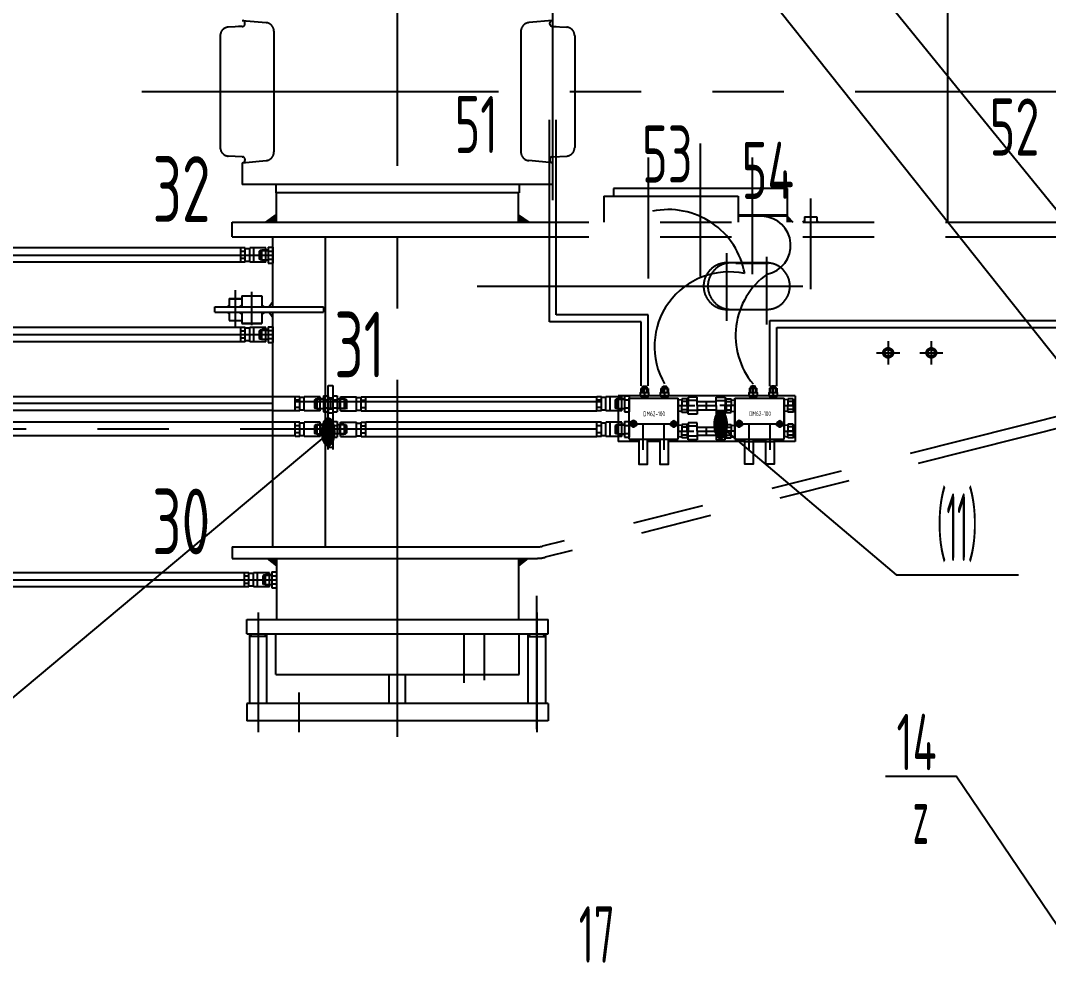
# Model space of a CAD drawing. Header units: millimetres. Extents: x 97 to 21097, y 66 to 14916.
# Drawn here: x 8078 to 10329, y 5263 to 7338 of the extents above; entities that cross this region are included whole.
import ezdxf
from ezdxf.enums import TextEntityAlignment as Align

# ---------------------------------------------------------------- set-up
doc = ezdxf.new("R2010")
doc.units = ezdxf.units.MM
doc.header["$LTSCALE"] = 500
doc.header["$MEASUREMENT"] = 0
doc.linetypes.add('G', pattern=[2, 1.25, -0.25, 0.25, -0.25])
doc.linetypes.add('K', pattern=[2.5, 1.25, -0.25, 0.25, -0.25, 0.25, -0.25])
for name, color, linetype in [('01', 7, 'Continuous'), ('02', 1, 'Continuous'), ('05', 4, 'G'), ('07', 6, 'K'), ('11', 3, 'Continuous')]:
    doc.layers.add(name, color=color, linetype=linetype)
doc.styles.get("Standard").update_dxf_attribs({"font": 'isocp', "width": 0.707, "bigfont": 'intecad.shx'})

# ---------------------------------------------------------------- blocks, each defined once
blk = doc.blocks.new('*U119')
at = {"layer": '01'}
for p, q in [((0, 7.1), (-6.5, 3.4)), ((-6.5, 3.4), (-6.5, 0)), ((-6.5, -3.4), (-6.5, 0)), ((6.5, 3.4), (0, 7.1)), ((6.5, 0), (6.5, 3.4)), ((6.5, 0), (6.5, -3.4)), ((0, -7.1), (-6.5, -3.4)), ((6.5, -3.4), (0, -7.1))]:
    blk.add_line(p, q, dxfattribs=at)
at = {"layer": '05'}
for p, q in [((-8.2, 0), (9, 0)), ((0, 8.7), (0, -8.3))]:
    blk.add_line(p, q, dxfattribs=at)

msp = doc.modelspace()

# ---------------------------------------------------------------- hatches: boundary and pattern name
at = {"layer": '07', "linetype": 'K', "ltscale": 1.25}
for points in [[(8614.7, 6896.5), (8638.2, 6912.5), (8638.2, 6896.5)], [(8614.7, 6896.5), (8638.2, 6912.5), (8638.2, 6896.5)], [(9191.7, 6896.5), (9168.2, 6912.5), (9168.2, 6896.5)], [(9191.7, 6896.5), (9168.2, 6912.5), (9168.2, 6896.5)], [(9757.2, 6896.5), (9769.1, 6896.5), (9757.2, 6909)], [(9790.6, 6896.5), (9794.8, 6900.5), (9794.8, 6896.5)], [(9821.6, 6896.5), (9825.8, 6896.5), (9821.6, 6900.5)], [(8531.2, 6711.5), (8534.3, 6714.5), (8534.3, 6711.5)], [(8531.2, 6711), (8534.3, 6713.9), (8534.3, 6711)], [(8531.2, 6699.5), (8534.3, 6696.5), (8534.3, 6699.5)], [(8531.2, 6699), (8534.3, 6696), (8534.3, 6699)], [(8617.7, 6160.5), (8638.2, 6160.5), (8638.2, 6143.9)], [(8617.7, 6160.5), (8638.2, 6160.5), (8638.2, 6143.9)], [(9188.7, 6160.5), (9168.2, 6160.5), (9168.2, 6143.9)], [(9188.7, 6160.5), (9168.2, 6160.5), (9168.2, 6143.9)]]:
    msp.add_hatch(color=6, dxfattribs=at).paths.add_polyline_path(points)
h = msp.add_hatch(color=6, dxfattribs=at)
h.paths.add_polyline_path([(8557.7, 6711.5), (8562.4, 6715.3), (8562.4, 6711.5)])
h.paths.add_polyline_path([(8557.6, 6699.5), (8562.4, 6699.5), (8562.4, 6695.3)])
h = msp.add_hatch(color=6, dxfattribs=at)
h.paths.add_polyline_path([(8557.7, 6711), (8562.4, 6714.7), (8562.4, 6711)])
h.paths.add_polyline_path([(8557.6, 6699), (8562.4, 6699), (8562.4, 6694.7)])
h = msp.add_hatch(color=6, dxfattribs=at)
h.paths.add_polyline_path([(8606.4, 6715.3), (8606.4, 6711.5), (8611, 6711.5)])
h.paths.add_polyline_path([(8606.4, 6699.5), (8606.4, 6695.3), (8611.1, 6699.5)])
h = msp.add_hatch(color=6, dxfattribs=at)
h.paths.add_polyline_path([(8606.4, 6714.7), (8606.4, 6711), (8611, 6711)])
h.paths.add_polyline_path([(8606.4, 6699), (8606.4, 6694.7), (8611.1, 6699)])
h = msp.add_hatch(color=6, dxfattribs=at)
h.paths.add_polyline_path([(8621.3, 6711.5), (8630.2, 6711.5), (8630.2, 6723.1)])
h.paths.add_polyline_path([(8622.1, 6699.5), (8630.2, 6687.6), (8630.2, 6699.5)])
h = msp.add_hatch(color=6, dxfattribs=at)
h.paths.add_polyline_path([(8579.2, 5989.5), (8579.2, 5995.5), (8585.2, 5995.5)])
h.paths.add_polyline_path([(8611.2, 5995.5), (8617.2, 5995.5), (8617.2, 5989.5)])
h = msp.add_hatch(color=6, dxfattribs=at)
h.paths.add_polyline_path([(9227.2, 5989.5), (9227.2, 5995.5), (9221.2, 5995.5)])
h.paths.add_polyline_path([(9195.2, 5995.5), (9189.2, 5995.5), (9189.2, 5989.5)])

# ---------------------------------------------------------------- linework, layer by layer
at = {"ltscale": 1.25}
for p, q in [((9436.3, 6532.7), (9436.3, 6522.6)), ((9436.3, 6532.7), (9452.3, 6532.7)), ((9438.9, 6535.1), (9449.7, 6535.1)), ((9440.9, 6537.6), (9447.8, 6537.6)), ((9444.3, 6519.8), (9444.3, 6533.4)), ((9452.3, 6532.7), (9452.3, 6522.6)), ((9480.3, 6532.7), (9480.3, 6522.6)), ((9480.3, 6532.7), (9496.3, 6532.7)), ((9482.9, 6535.1), (9493.7, 6535.1)), ((9484.9, 6537.6), (9491.8, 6537.6)), ((9488.3, 6519.8), (9488.3, 6533.4)), ((9496.3, 6532.7), (9496.3, 6522.6)), ((9674, 6533), (9674, 6522.9)), ((9674, 6533), (9690, 6533)), ((9676.6, 6535.4), (9687.4, 6535.4)), ((9678.5, 6537.9), (9685.4, 6537.9)), ((9682, 6520.1), (9682, 6533.7)), ((9690, 6533), (9690, 6522.9)), ((9718, 6533), (9718, 6522.9)), ((9718, 6533), (9734, 6533)), ((9720.6, 6535.4), (9731.4, 6535.4)), ((9722.5, 6537.9), (9729.4, 6537.9)), ((9726, 6520.1), (9726, 6533.7)), ((9734, 6533), (9734, 6522.9)), ((9580.4, 6485.9), (9580.4, 6503.9)), ((9580.4, 6429.9), (9580.4, 6447.9))]:
    msp.add_line(p, q, dxfattribs=at)
for points in [[(9453.8, 6516.4), (9453.8, 6522.6), (9434.8, 6522.6), (9434.8, 6516.4)], [(9497.8, 6516.4), (9497.8, 6522.6), (9478.8, 6522.6), (9478.8, 6516.4)], [(9691.5, 6516.7), (9691.5, 6522.9), (9672.5, 6522.9), (9672.5, 6516.7)], [(9735.5, 6516.7), (9735.5, 6522.9), (9716.5, 6522.9), (9716.5, 6516.7)]]:
    msp.add_lwpolyline(points, close=True, dxfattribs=at)
at = {"layer": '01', "ltscale": 1.25}
for p, q in [((10108.1, 10173.5), (10108.1, 6896.5)), ((9235.9, 6678.7), (9235.9, 7120.8)), ((9250.9, 6693.7), (9250.9, 7120.8)), ((8559.9, 6840.1), (7958.4, 6840.1)), ((8569.9, 6840.1), (8559.9, 6840.1)), ((8569.9, 6832.3), (8559.9, 6832.3)), ((8579.9, 6838.3), (8569.9, 6838.3)), ((8614.9, 6840.1), (8579.9, 6840.1)), ((8588.9, 6808.9), (8588.9, 6840.1)), ((8602.2, 6834.5), (8600.2, 6833)), ((8600.2, 6833), (8600.2, 6816)), ((8602.2, 6834.5), (8602.2, 6814.5)), ((8606.2, 6835.5), (8605.2, 6834.5)), ((8605.2, 6834.5), (8605.2, 6814.5)), ((8620.2, 6835.5), (8606.2, 6835.5)), ((8614.9, 6808.9), (8614.9, 6840.1)), ((8620.2, 6841.8), (8630.2, 6841.8)), ((8620.2, 6841.8), (8620.2, 6807.2)), ((8620.2, 6833.2), (8630.2, 6833.2)), ((8630.2, 6841.8), (8630.2, 6807.2)), ((8630.2, 6841.8), (8630.2, 6807.2)), ((8559.9, 6808.9), (7958.4, 6808.9)), ((8569.9, 6816.7), (8559.9, 6816.7)), ((8569.9, 6808.9), (8559.9, 6808.9)), ((8579.9, 6810.7), (8569.9, 6810.7)), ((8614.9, 6808.9), (8579.9, 6808.9)), ((8602.2, 6814.5), (8600.2, 6816)), ((8606.2, 6813.5), (8605.2, 6814.5)), ((8620.2, 6813.5), (8606.2, 6813.5)), ((8620.2, 6815.9), (8630.2, 6815.9)), ((8620.2, 6807.2), (8630.2, 6807.2)), ((9452.3, 6693.7), (9250.9, 6693.7)), ((9452.3, 6538.5), (9452.3, 6693.7)), ((8559.9, 6666.1), (7958.4, 6666.1)), ((8569.9, 6666.1), (8559.9, 6666.1)), ((8579.9, 6664.3), (8569.9, 6664.3)), ((8614.9, 6666.1), (8579.9, 6666.1)), ((8588.9, 6634.9), (8588.9, 6666.1)), ((8614.9, 6634.9), (8614.9, 6666.1)), ((8620.2, 6667.8), (8630.2, 6667.8)), ((8620.2, 6667.8), (8620.2, 6633.2)), ((8630.2, 6667.8), (8630.2, 6633.2)), ((8630.2, 6667.8), (8630.2, 6633.2)), ((9437.3, 6678.7), (9235.9, 6678.7)), ((9437.3, 6538.5), (9437.3, 6678.7)), ((9719, 6537.5), (9719, 6681.3)), ((9719, 6681.3), (10547.5, 6681.3)), ((9734, 6537.5), (9734, 6666.3)), ((9734, 6666.3), (10562.5, 6666.3)), ((8569.9, 6658.3), (8559.9, 6658.3)), ((8569.9, 6642.7), (8559.9, 6642.7)), ((8602.2, 6660.5), (8600.2, 6659)), ((8600.2, 6659), (8600.2, 6642)), ((8602.2, 6640.5), (8600.2, 6642)), ((8602.2, 6660.5), (8602.2, 6640.5)), ((8606.2, 6661.5), (8605.2, 6660.5)), ((8605.2, 6660.5), (8605.2, 6640.5)), ((8620.2, 6661.5), (8606.2, 6661.5)), ((8620.2, 6659.2), (8630.2, 6659.2)), ((8620.2, 6641.9), (8630.2, 6641.9)), ((8559.9, 6634.9), (7958.4, 6634.9)), ((8569.9, 6634.9), (8559.9, 6634.9)), ((8579.9, 6636.7), (8569.9, 6636.7)), ((8614.9, 6634.9), (8579.9, 6634.9)), ((8606.2, 6639.5), (8605.2, 6640.5)), ((8620.2, 6639.5), (8606.2, 6639.5)), ((8620.2, 6633.2), (8630.2, 6633.2)), ((8751.5, 6398.9), (8751.5, 6538.9)), ((8751.5, 6538.9), (8761.5, 6538.9)), ((8761.5, 6538.9), (8761.5, 6398.9)), ((9438.9, 6535.1), (9440.9, 6537.6)), ((9449.7, 6535.1), (9447.8, 6537.6)), ((9482.9, 6535.1), (9484.9, 6537.6)), ((9493.7, 6535.1), (9491.8, 6537.6)), ((9676.6, 6535.4), (9678.5, 6537.9)), ((9687.4, 6535.4), (9685.4, 6537.9)), ((9720.6, 6535.4), (9722.5, 6537.9)), ((9731.4, 6535.4), (9729.4, 6537.9)), ((8679.2, 6514.5), (7879.4, 6514.5)), ((8689.2, 6514.5), (8679.2, 6514.5)), ((8689.2, 6506.7), (8679.2, 6506.7)), ((8699.2, 6512.7), (8689.2, 6512.7)), ((8734.2, 6514.5), (8699.2, 6514.5)), ((8723.5, 6508.9), (8721.5, 6507.4)), ((8721.5, 6507.4), (8721.5, 6490.4)), ((8723.5, 6508.9), (8723.5, 6488.9)), ((8727.5, 6509.9), (8726.5, 6508.9)), ((8726.5, 6508.9), (8726.5, 6488.9)), ((8741.5, 6509.9), (8727.5, 6509.9)), ((8734.2, 6483.3), (8734.2, 6514.5)), ((8741.5, 6516.2), (8751.5, 6516.2)), ((8741.5, 6516.2), (8741.5, 6481.6)), ((8741.5, 6507.5), (8751.5, 6507.5)), ((8751.5, 6516.2), (8751.5, 6481.6)), ((8751.5, 6516.2), (8751.5, 6481.6)), ((8755.5, 6509.9), (8751.5, 6509.9)), ((8756.5, 6508.9), (8755.5, 6509.9)), ((8756.5, 6508.9), (8756.5, 6488.9)), ((8761.5, 6516.2), (8771.5, 6516.2)), ((8761.5, 6516.2), (8761.5, 6481.6)), ((8761.5, 6507.5), (8771.5, 6507.5)), ((8771.5, 6516.2), (8771.5, 6481.6)), ((8777.5, 6509.9), (8776.5, 6508.9)), ((8776.5, 6508.9), (8776.5, 6488.9)), ((8785.5, 6509.9), (8777.5, 6509.9)), ((8778.7, 6483.3), (8778.7, 6514.5)), ((8778.7, 6514.5), (8813.7, 6514.5)), ((8785.5, 6509.9), (8786.5, 6508.9)), ((8786.5, 6508.9), (8785.5, 6509.9)), ((8786.5, 6508.9), (8786.5, 6488.9)), ((8786.5, 6508.9), (8786.5, 6488.9)), ((8789.5, 6508.9), (8789.5, 6488.9)), ((8789.5, 6508.9), (8791.5, 6507.4)), ((8789.5, 6508.9), (8791.5, 6507.4)), ((8791.5, 6507.4), (8791.5, 6490.4)), ((8791.5, 6507.4), (8791.5, 6490.4)), ((8791.5, 6507.4), (8791.5, 6487.4)), ((8813.7, 6512.7), (8823.7, 6512.7)), ((8823.7, 6514.5), (8833.7, 6514.5)), ((8823.7, 6506.7), (8833.7, 6506.7)), ((8833.7, 6514.5), (9340, 6514.5)), ((9350, 6514.5), (9340, 6514.5)), ((9350, 6506.7), (9340, 6506.7)), ((9360, 6512.7), (9350, 6512.7)), ((9395, 6514.5), (9360, 6514.5)), ((9369.1, 6483.3), (9369.1, 6514.5)), ((9382.4, 6508.9), (9380.4, 6507.4)), ((9380.4, 6507.4), (9380.4, 6490.4)), ((9382.4, 6508.9), (9382.4, 6488.9)), ((9386.4, 6509.9), (9385.4, 6508.9)), ((9385.4, 6508.9), (9385.4, 6488.9)), ((9774.4, 6516.3), (9386.4, 6516.3)), ((9386.4, 6516.3), (9386.4, 6416.3)), ((9400.4, 6509.9), (9386.4, 6509.9)), ((9395, 6483.3), (9395, 6514.5)), ((9400.4, 6516.2), (9400.4, 6481.6)), ((9400.4, 6516.2), (9410.4, 6516.2)), ((9400.4, 6507.5), (9410.4, 6507.5)), ((9410.4, 6516.2), (9410.4, 6481.6)), ((9410.4, 6516.2), (9410.4, 6481.6)), ((9410.4, 6511.3), (9518.4, 6511.3)), ((9410.4, 6421.3), (9410.4, 6511.3)), ((9436.8, 6516.4), (9437.6, 6511.3)), ((9451, 6511.3), (9437.6, 6511.3)), ((9444.3, 6522.6), (9444.3, 6516.4)), ((9451.8, 6516.4), (9451, 6511.3)), ((9480.8, 6516.4), (9481.6, 6511.3)), ((9495, 6511.3), (9481.6, 6511.3)), ((9488.3, 6522.6), (9488.3, 6516.4)), ((9495.8, 6516.4), (9495, 6511.3)), ((9518.4, 6421.3), (9518.4, 6511.3)), ((9518.4, 6508.1), (9518.4, 6425.1)), ((9518.4, 6425.1), (9518.4, 6508.1)), ((9526.4, 6507.8), (9518.4, 6507.1)), ((9518.4, 6507.1), (9518.4, 6482.7)), ((9526.4, 6509.7), (9526.4, 6494.9)), ((9537.8, 6509.7), (9526.4, 6509.7)), ((9537.8, 6494.9), (9537.8, 6509.7)), ((9537.8, 6508.3), (9539.9, 6508.3)), ((9539.9, 6513.5), (9539.9, 6494.9)), ((9559.4, 6513.5), (9539.9, 6513.5)), ((9559.4, 6494.9), (9559.4, 6513.5)), ((9601.4, 6494.9), (9601.4, 6513.5)), ((9601.4, 6513.5), (9620.8, 6513.5)), ((9620.8, 6513.5), (9620.8, 6494.9)), ((9622.9, 6508.3), (9620.8, 6508.3)), ((9622.9, 6494.9), (9622.9, 6509.7)), ((9622.9, 6509.7), (9634.4, 6509.7)), ((9634.4, 6509.7), (9634.4, 6494.9)), ((9634.4, 6507.8), (9642.4, 6507.1)), ((9642.4, 6511.6), (9750.4, 6511.6)), ((9642.4, 6421.6), (9642.4, 6511.6)), ((9642.4, 6508.1), (9642.4, 6425.1)), ((9642.4, 6507.1), (9642.4, 6482.7)), ((9674.5, 6516.7), (9675.2, 6511.6)), ((9688.7, 6511.6), (9675.2, 6511.6)), ((9682, 6522.9), (9682, 6516.7)), ((9689.5, 6516.7), (9688.7, 6511.6)), ((9718.5, 6516.7), (9719.2, 6511.6)), ((9732.7, 6511.6), (9719.2, 6511.6)), ((9726, 6522.9), (9726, 6516.7)), ((9733.5, 6516.7), (9732.7, 6511.6)), ((9750.4, 6421.6), (9750.4, 6511.6)), ((9750.4, 6425.4), (9750.4, 6508.4)), ((9750.4, 6508.4), (9750.4, 6425.4)), ((9758.4, 6508.1), (9750.4, 6507.4)), ((9758.4, 6510), (9758.4, 6495.2)), ((9769.8, 6510), (9758.4, 6510)), ((9769.8, 6495.2), (9769.8, 6510)), ((9769.8, 6508.3), (9771.9, 6508.3)), ((9771.9, 6481.7), (9771.9, 6508.3)), ((9774.4, 6516.3), (9774.4, 6416.3)), ((8630.2, 6484.5), (7879.4, 6484.5)), ((8630.2, 6484.5), (8679.2, 6484.5)), ((8689.2, 6491.1), (8679.2, 6491.1)), ((8699.2, 6485.1), (8689.2, 6485.1)), ((8723.5, 6488.9), (8721.5, 6490.4)), ((8727.5, 6487.9), (8726.5, 6488.9)), ((8741.5, 6487.9), (8727.5, 6487.9)), ((8741.5, 6490.2), (8751.5, 6490.2)), ((8755.5, 6487.9), (8751.5, 6487.9)), ((8756.5, 6488.9), (8755.5, 6487.9)), ((8761.5, 6490.2), (8771.5, 6490.2)), ((8777.5, 6487.9), (8776.5, 6488.9)), ((8785.5, 6487.9), (8777.5, 6487.9)), ((8785.5, 6487.9), (8786.5, 6488.9)), ((8786.5, 6488.9), (8785.5, 6487.9)), ((8789.5, 6488.9), (8791.5, 6490.4)), ((8789.5, 6488.9), (8791.5, 6490.4)), ((8813.7, 6485.1), (8823.7, 6485.1)), ((8823.7, 6491.1), (8833.7, 6491.1)), ((9350, 6491.1), (9340, 6491.1)), ((9360, 6485.1), (9350, 6485.1)), ((9382.4, 6488.9), (9380.4, 6490.4)), ((9386.4, 6487.9), (9385.4, 6488.9)), ((9400.4, 6487.9), (9386.4, 6487.9)), ((9400.4, 6490.2), (9410.4, 6490.2)), ((9518.4, 6494.9), (9546.7, 6494.9)), ((9518.4, 6494.9), (9554.6, 6494.9)), ((9537.8, 6503.9), (9526.4, 6503.9)), ((9526.4, 6480.1), (9526.4, 6494.9)), ((9537.8, 6485.9), (9526.4, 6485.9)), ((9537.8, 6494.9), (9537.8, 6480.1)), ((9559.4, 6505.9), (9539.9, 6505.9)), ((9539.9, 6476.2), (9539.9, 6494.9)), ((9559.4, 6483.9), (9539.9, 6483.9)), ((9559.4, 6503.9), (9601.4, 6503.9)), ((9559.4, 6494.9), (9559.4, 6476.2)), ((9559.4, 6485.9), (9601.4, 6485.9)), ((9601.4, 6505.9), (9620.8, 6505.9)), ((9601.4, 6494.9), (9601.4, 6476.2)), ((9601.4, 6483.9), (9620.8, 6483.9)), ((9642.4, 6495.2), (9609.4, 6495.2)), ((9642.4, 6494.9), (9614, 6494.9)), ((9620.8, 6476.2), (9620.8, 6494.9)), ((9622.9, 6503.9), (9634.4, 6503.9)), ((9622.9, 6494.9), (9622.9, 6480.1)), ((9622.9, 6485.9), (9634.4, 6485.9)), ((9634.4, 6480.1), (9634.4, 6494.9)), ((9750.4, 6495.2), (9771.7, 6495.2)), ((9769.8, 6504.2), (9758.4, 6504.2)), ((9758.4, 6480.4), (9758.4, 6495.2)), ((9769.8, 6486.2), (9758.4, 6486.2)), ((9769.8, 6495.2), (9769.8, 6480.4)), ((8689.2, 6483.3), (8679.2, 6483.3)), ((8734.2, 6483.3), (8699.2, 6483.3)), ((8741.5, 6481.6), (8751.5, 6481.6)), ((8751.5, 6478.9), (8761.5, 6478.9)), ((8761.5, 6481.6), (8771.5, 6481.6)), ((8778.7, 6483.3), (8813.7, 6483.3)), ((8823.7, 6483.3), (8833.7, 6483.3)), ((8833.7, 6483.3), (9340, 6483.3)), ((9350, 6483.3), (9340, 6483.3)), ((9395, 6483.3), (9360, 6483.3)), ((9400.4, 6481.6), (9410.4, 6481.6)), ((9526.4, 6481.9), (9518.4, 6482.7)), ((9537.8, 6480.1), (9526.4, 6480.1)), ((9537.8, 6481.8), (9539.9, 6481.8)), ((9559.4, 6476.2), (9539.9, 6476.2)), ((9601.4, 6476.2), (9620.8, 6476.2)), ((9622.9, 6481.8), (9620.8, 6481.8)), ((9622.9, 6480.1), (9634.4, 6480.1)), ((9634.4, 6481.9), (9642.4, 6482.7)), ((9758.4, 6482.2), (9750.4, 6483)), ((9769.8, 6480.4), (9758.4, 6480.4)), ((9769.8, 6481.7), (9771.9, 6481.7)), ((8679.2, 6458.5), (7819.4, 6458.5)), ((8689.2, 6458.5), (8679.2, 6458.5)), ((8689.2, 6450.7), (8679.2, 6450.7)), ((8699.2, 6456.7), (8689.2, 6456.7)), ((8734.2, 6458.5), (8699.2, 6458.5)), ((8723.5, 6452.9), (8721.5, 6451.4)), ((8721.5, 6451.4), (8721.5, 6434.4)), ((8723.5, 6452.9), (8723.5, 6432.9)), ((8727.5, 6453.9), (8726.5, 6452.9)), ((8726.5, 6452.9), (8726.5, 6432.9)), ((8741.5, 6453.9), (8727.5, 6453.9)), ((8734.2, 6427.3), (8734.2, 6458.5)), ((8741.5, 6460.2), (8751.5, 6460.2)), ((8741.5, 6460.2), (8741.5, 6425.6)), ((8741.5, 6451.5), (8751.5, 6451.5)), ((8751.5, 6460.2), (8751.5, 6425.6)), ((8751.5, 6460.2), (8751.5, 6425.6)), ((8755.5, 6453.9), (8751.5, 6453.9)), ((8756.5, 6452.9), (8755.5, 6453.9)), ((8756.5, 6452.9), (8756.5, 6432.9)), ((8761.5, 6460.2), (8761.5, 6425.6)), ((8761.5, 6460.2), (8771.5, 6460.2)), ((8761.5, 6451.5), (8771.5, 6451.5)), ((8771.5, 6460.2), (8771.5, 6425.6)), ((8777.5, 6453.9), (8776.5, 6452.9)), ((8776.5, 6452.9), (8776.5, 6432.9)), ((8785.5, 6453.9), (8777.5, 6453.9)), ((8778.7, 6427.3), (8778.7, 6458.5)), ((8778.7, 6458.5), (8813.7, 6458.5)), ((8785.5, 6453.9), (8786.5, 6452.9)), ((8786.5, 6452.9), (8785.5, 6453.9)), ((8786.5, 6452.9), (8786.5, 6432.9)), ((8786.5, 6452.9), (8786.5, 6432.9)), ((8789.5, 6452.9), (8791.5, 6451.4)), ((8789.5, 6452.9), (8789.5, 6432.9)), ((8789.5, 6452.9), (8789.5, 6432.9)), ((8789.5, 6452.9), (8791.5, 6451.4)), ((8791.5, 6451.4), (8791.5, 6434.4)), ((8791.5, 6451.4), (8791.5, 6434.4)), ((8813.7, 6456.7), (8823.7, 6456.7)), ((8823.7, 6458.5), (8833.7, 6458.5)), ((8823.7, 6450.7), (8833.7, 6450.7)), ((9340, 6458.5), (8833.7, 6458.5)), ((9350, 6458.5), (9340, 6458.5)), ((9350, 6450.7), (9340, 6450.7)), ((9360, 6456.7), (9350, 6456.7)), ((9395, 6458.5), (9360, 6458.5)), ((9369.1, 6427.3), (9369.1, 6458.5)), ((9382.4, 6452.9), (9380.4, 6451.4)), ((9380.4, 6451.4), (9380.4, 6434.4)), ((9382.4, 6452.9), (9382.4, 6432.9)), ((9386.4, 6453.9), (9385.4, 6452.9)), ((9385.4, 6452.9), (9385.4, 6432.9)), ((9400.4, 6453.9), (9386.4, 6453.9)), ((9395, 6427.3), (9395, 6458.5)), ((9400.4, 6460.2), (9400.4, 6425.6)), ((9400.4, 6460.2), (9410.4, 6460.2)), ((9400.4, 6451.5), (9410.4, 6451.5)), ((9410.4, 6460.2), (9410.4, 6425.6)), ((9410.4, 6460.2), (9410.4, 6425.6)), ((9526.4, 6451.8), (9518.4, 6451.1)), ((9518.4, 6451.1), (9518.4, 6426.7)), ((9518.4, 6438.9), (9539.7, 6438.9)), ((9518.4, 6438.9), (9552.4, 6438.9)), ((9537.8, 6453.7), (9526.4, 6453.7)), ((9526.4, 6453.7), (9526.4, 6438.9)), ((9537.8, 6447.9), (9526.4, 6447.9)), ((9526.4, 6424.1), (9526.4, 6438.9)), ((9537.8, 6438.9), (9537.8, 6453.7)), ((9537.8, 6452.3), (9539.9, 6452.3)), ((9537.8, 6438.9), (9537.8, 6424.1)), ((9559.4, 6457.5), (9539.9, 6457.5)), ((9539.9, 6457.5), (9539.9, 6438.9)), ((9559.4, 6449.9), (9539.9, 6449.9)), ((9539.9, 6420.2), (9539.9, 6438.9)), ((9559.4, 6438.9), (9559.4, 6457.5)), ((9559.4, 6447.9), (9601.4, 6447.9)), ((9559.4, 6438.9), (9559.4, 6420.2)), ((9601.4, 6457.5), (9620.8, 6457.5)), ((9601.4, 6457.5), (9601.4, 6420.2)), ((9601.4, 6449.9), (9620.8, 6449.9)), ((9642.4, 6439.2), (9606, 6439.2)), ((9620.8, 6457.5), (9620.8, 6438.9)), ((9622.9, 6452.3), (9620.8, 6452.3)), ((9620.8, 6420.2), (9620.8, 6438.9)), ((9622.9, 6453.7), (9634.4, 6453.7)), ((9622.9, 6438.9), (9622.9, 6453.7)), ((9622.9, 6447.9), (9634.4, 6447.9)), ((9622.9, 6438.9), (9622.9, 6424.1)), ((9634.4, 6453.7), (9634.4, 6438.9)), ((9634.4, 6451.8), (9642.4, 6451.1)), ((9634.4, 6424.1), (9634.4, 6438.9)), ((9642.4, 6451.1), (9642.4, 6426.7)), ((9758.4, 6452.1), (9750.4, 6451.4)), ((9750.4, 6439.2), (9771.7, 6439.2)), ((9769.8, 6454), (9758.4, 6454)), ((9758.4, 6454), (9758.4, 6439.2)), ((9769.8, 6448.2), (9758.4, 6448.2)), ((9758.4, 6424.4), (9758.4, 6439.2)), ((9769.8, 6439.2), (9769.8, 6454)), ((9769.8, 6452.3), (9771.9, 6452.3)), ((9769.8, 6439.2), (9769.8, 6424.4)), ((9771.9, 6425.7), (9771.9, 6452.3)), ((8679.2, 6428.5), (7819.4, 6428.5)), ((8689.2, 6435.1), (8679.2, 6435.1)), ((8689.2, 6427.3), (8679.2, 6427.3)), ((8699.2, 6429.1), (8689.2, 6429.1)), ((8734.2, 6427.3), (8699.2, 6427.3)), ((8723.5, 6432.9), (8721.5, 6434.4)), ((8727.5, 6431.9), (8726.5, 6432.9)), ((8741.5, 6431.9), (8727.5, 6431.9)), ((8741.5, 6434.2), (8751.5, 6434.2)), ((8741.5, 6425.6), (8751.5, 6425.6)), ((8755.5, 6431.9), (8751.5, 6431.9)), ((8756.5, 6432.9), (8755.5, 6431.9)), ((8761.5, 6434.2), (8771.5, 6434.2)), ((8761.5, 6425.6), (8771.5, 6425.6)), ((8777.5, 6431.9), (8776.5, 6432.9)), ((8785.5, 6431.9), (8777.5, 6431.9)), ((8778.7, 6427.3), (8813.7, 6427.3)), ((8785.5, 6431.9), (8786.5, 6432.9)), ((8786.5, 6432.9), (8785.5, 6431.9)), ((8789.5, 6432.9), (8791.5, 6434.4)), ((8789.5, 6432.9), (8791.5, 6434.4)), ((8813.7, 6429.1), (8823.7, 6429.1)), ((8823.7, 6435.1), (8833.7, 6435.1)), ((8823.7, 6427.3), (8833.7, 6427.3)), ((8833.7, 6427.3), (9340, 6427.3)), ((9350, 6435.1), (9340, 6435.1)), ((9350, 6427.3), (9340, 6427.3)), ((9360, 6429.1), (9350, 6429.1)), ((9395, 6427.3), (9360, 6427.3)), ((9382.4, 6432.9), (9380.4, 6434.4)), ((9386.4, 6431.9), (9385.4, 6432.9)), ((9400.4, 6431.9), (9386.4, 6431.9)), ((9400.4, 6434.2), (9410.4, 6434.2)), ((9400.4, 6425.6), (9410.4, 6425.6)), ((9410.4, 6421.3), (9518.4, 6421.3)), ((9526.4, 6425.9), (9518.4, 6426.7)), ((9537.8, 6429.9), (9526.4, 6429.9)), ((9537.8, 6424.1), (9526.4, 6424.1)), ((9537.8, 6425.8), (9539.9, 6425.8)), ((9559.4, 6427.9), (9539.9, 6427.9)), ((9559.4, 6420.2), (9539.9, 6420.2)), ((9559.4, 6429.9), (9601.4, 6429.9)), ((9601.4, 6427.9), (9620.8, 6427.9)), ((9601.4, 6420.2), (9620.8, 6420.2)), ((9622.9, 6425.8), (9620.8, 6425.8)), ((9622.9, 6429.9), (9634.4, 6429.9)), ((9622.9, 6424.1), (9634.4, 6424.1)), ((9634.4, 6425.9), (9642.4, 6426.7)), ((9642.4, 6421.6), (9750.4, 6421.6)), ((9758.4, 6426.2), (9750.4, 6427)), ((9769.8, 6430.2), (9758.4, 6430.2)), ((9769.8, 6424.4), (9758.4, 6424.4)), ((9769.8, 6425.7), (9771.9, 6425.7)), ((8761.5, 6402.9), (8751.5, 6402.9)), ((9432.3, 6416.3), (9386.4, 6416.3)), ((9478.3, 6416.3), (9450.4, 6416.3)), ((9664.3, 6416.3), (9496.4, 6416.3)), ((9664.3, 6416.3), (9728.4, 6416.3)), ((9710.3, 6416.3), (9682.4, 6416.3)), ((9774.4, 6416.3), (9728.4, 6416.3)), ((8567.9, 6129.1), (7958.4, 6129.1)), ((8577.9, 6129.1), (8567.9, 6129.1)), ((8587.9, 6127.3), (8577.9, 6127.3)), ((8622.9, 6129.1), (8587.9, 6129.1)), ((8596.9, 6097.9), (8596.9, 6129.1)), ((8614.2, 6124.5), (8613.2, 6123.5)), ((8628.2, 6124.5), (8614.2, 6124.5)), ((8622.9, 6097.9), (8622.9, 6129.1)), ((8628.2, 6130.8), (8638.2, 6130.8)), ((8628.2, 6130.8), (8628.2, 6096.2)), ((8638.2, 6130.8), (8638.2, 6096.2)), ((8638.2, 6130.8), (8638.2, 6096.2)), ((8577.9, 6121.3), (8567.9, 6121.3)), ((8577.9, 6105.7), (8567.9, 6105.7)), ((8610.2, 6123.5), (8608.2, 6122)), ((8608.2, 6122), (8608.2, 6105)), ((8610.2, 6103.5), (8608.2, 6105)), ((8610.2, 6123.5), (8610.2, 6103.5)), ((8613.2, 6123.5), (8613.2, 6103.5)), ((8614.2, 6102.5), (8613.2, 6103.5)), ((8628.2, 6102.5), (8614.2, 6102.5)), ((8628.2, 6122.2), (8638.2, 6122.2)), ((8628.2, 6104.9), (8638.2, 6104.9)), ((8567.9, 6097.9), (7958.4, 6097.9)), ((8577.9, 6097.9), (8567.9, 6097.9)), ((8587.9, 6099.7), (8577.9, 6099.7)), ((8622.9, 6097.9), (8587.9, 6097.9)), ((8628.2, 6096.2), (8638.2, 6096.2))]:
    msp.add_line(p, q, dxfattribs=at)
at = {"layer": '01', "color": 7, "linetype": 'Continuous', "ltscale": 1.25}
for p, q in [((8559.9, 6808.9), (8559.9, 6840.1)), ((8569.9, 6808.9), (8569.9, 6840.1)), ((8579.9, 6808.9), (8579.9, 6840.1)), ((8605.2, 6834.5), (8602.2, 6834.5)), ((8605.2, 6814.5), (8602.2, 6814.5)), ((8559.9, 6634.9), (8559.9, 6666.1)), ((8569.9, 6634.9), (8569.9, 6666.1)), ((8579.9, 6634.9), (8579.9, 6666.1)), ((8605.2, 6660.5), (8602.2, 6660.5)), ((8605.2, 6640.5), (8602.2, 6640.5)), ((9438.9, 6535.1), (9438.9, 6532.7)), ((9438.9, 6535.1), (9438.9, 6532.7)), ((9449.7, 6535.1), (9449.7, 6532.7)), ((9482.9, 6535.1), (9482.9, 6532.7)), ((9482.9, 6535.1), (9482.9, 6532.7)), ((9493.7, 6535.1), (9493.7, 6532.7)), ((9676.6, 6535.4), (9676.6, 6533)), ((9676.6, 6535.4), (9676.6, 6533)), ((9687.4, 6535.4), (9687.4, 6533)), ((9720.6, 6535.4), (9720.6, 6533)), ((9720.6, 6535.4), (9720.6, 6533)), ((9731.4, 6535.4), (9731.4, 6533)), ((8679.2, 6483.3), (8679.2, 6514.5)), ((8689.2, 6483.3), (8689.2, 6514.5)), ((8699.2, 6483.3), (8699.2, 6514.5)), ((8726.5, 6508.9), (8723.5, 6508.9)), ((8761.5, 6510.9), (8751.5, 6510.9)), ((8761.5, 6508.9), (8756.5, 6508.9)), ((8776.5, 6508.9), (8771.5, 6508.9)), ((8786.5, 6508.9), (8789.5, 6508.9)), ((8789.5, 6508.9), (8786.5, 6508.9)), ((8813.7, 6483.3), (8813.7, 6514.5)), ((8823.7, 6483.3), (8823.7, 6514.5)), ((8833.7, 6483.3), (8833.7, 6514.5)), ((9340, 6483.3), (9340, 6514.5)), ((9350, 6483.3), (9350, 6514.5)), ((9360, 6483.3), (9360, 6514.5)), ((9385.4, 6508.9), (9382.4, 6508.9)), ((8726.5, 6488.9), (8723.5, 6488.9)), ((8761.5, 6486.9), (8751.5, 6486.9)), ((8761.5, 6488.9), (8756.5, 6488.9)), ((8776.5, 6488.9), (8771.5, 6488.9)), ((8786.5, 6488.9), (8789.5, 6488.9)), ((8789.5, 6488.9), (8786.5, 6488.9)), ((9385.4, 6488.9), (9382.4, 6488.9)), ((8679.2, 6427.3), (8679.2, 6458.5)), ((8689.2, 6427.3), (8689.2, 6458.5)), ((8699.2, 6427.3), (8699.2, 6458.5)), ((8726.5, 6452.9), (8723.5, 6452.9)), ((8761.5, 6454.9), (8751.5, 6454.9)), ((8761.5, 6452.9), (8756.5, 6452.9)), ((8776.5, 6452.9), (8771.5, 6452.9)), ((8786.5, 6452.9), (8789.5, 6452.9)), ((8789.5, 6452.9), (8786.5, 6452.9)), ((8813.7, 6427.3), (8813.7, 6458.5)), ((8823.7, 6427.3), (8823.7, 6458.5)), ((8833.7, 6427.3), (8833.7, 6458.5)), ((9340, 6427.3), (9340, 6458.5)), ((9350, 6427.3), (9350, 6458.5)), ((9360, 6427.3), (9360, 6458.5)), ((9385.4, 6452.9), (9382.4, 6452.9)), ((8726.5, 6432.9), (8723.5, 6432.9)), ((8761.5, 6430.9), (8751.5, 6430.9)), ((8761.5, 6432.9), (8756.5, 6432.9)), ((8776.5, 6432.9), (8771.5, 6432.9)), ((8786.5, 6432.9), (8789.5, 6432.9)), ((8789.5, 6432.9), (8786.5, 6432.9)), ((9385.4, 6432.9), (9382.4, 6432.9)), ((8567.9, 6097.9), (8567.9, 6129.1)), ((8577.9, 6097.9), (8577.9, 6129.1)), ((8587.9, 6097.9), (8587.9, 6129.1)), ((8613.2, 6123.5), (8610.2, 6123.5)), ((8613.2, 6103.5), (8610.2, 6103.5))]:
    msp.add_line(p, q, dxfattribs=at)
at = {"layer": '01', "ltscale": 1.25}
for points in [[(9432.3, 6421.3), (9450.4, 6421.3), (9450.4, 6366.3), (9432.3, 6366.3)], [(9478.3, 6421.3), (9496.4, 6421.3), (9496.4, 6366.3), (9478.3, 6366.3)], [(9664.3, 6421.6), (9682.4, 6421.6), (9682.4, 6366.6), (9664.3, 6366.6)], [(9710.3, 6421.6), (9728.4, 6421.6), (9728.4, 6366.6), (9710.3, 6366.6)]]:
    msp.add_lwpolyline(points, close=True, dxfattribs=at)
for centre in [(9420.4, 6454.9), (9420.4, 6454.9), (9508.4, 6454.9), (9508.7, 6454.7), (9508.7, 6454.7), (9652.4, 6455.2), (9652.4, 6454.9), (9652.4, 6454.9), (9740.4, 6455.2), (9740.4, 6454.9), (9740.7, 6454.7), (9740.7, 6454.7)]:
    msp.add_circle(centre, 4.3, dxfattribs=at)
for centre, radius, start, end in [((9496.6, 6754.4), 169.8, 10.0654, 101.8891), ((9700.7, 6845.6), 63.9, 281.1345, 87.8009), ((9629.5, 6624.4), 163.3, 77.8679, 210.1976), ((9808.9, 6648.3), 165.2, 125.4265, 219.814)]:
    msp.add_arc(centre, radius, start, end, dxfattribs=at)
at = {"layer": '02', "ltscale": 1.25}
for p, q in [((9475.5, 7693.6), (10722.7, 6124.3)), ((9733.7, 7678), (10996.2, 6124.3)), ((8605.2, 6834.5), (8620.2, 6834.5)), ((8605.2, 6814.5), (8620.2, 6814.5)), ((8605.2, 6660.5), (8620.2, 6660.5)), ((8605.2, 6640.5), (8620.2, 6640.5)), ((8726.5, 6508.9), (8741.5, 6508.9)), ((8786.5, 6508.9), (8776.5, 6508.9)), ((9385.4, 6508.9), (9400.4, 6508.9)), ((8726.5, 6488.9), (8741.5, 6488.9)), ((8786.5, 6488.9), (8776.5, 6488.9)), ((9385.4, 6488.9), (9400.4, 6488.9)), ((8726.5, 6452.9), (8741.5, 6452.9)), ((8786.5, 6452.9), (8776.5, 6452.9)), ((9385.4, 6452.9), (9400.4, 6452.9)), ((9611.1, 6449.9), (9995.3, 6124.3)), ((8751.5, 6434.2), (7928.1, 5745.2)), ((8726.5, 6432.9), (8741.5, 6432.9)), ((8786.5, 6432.9), (8776.5, 6432.9)), ((9385.4, 6432.9), (9400.4, 6432.9)), ((9995.3, 6124.3), (10263.3, 6124.3)), ((8613.2, 6123.5), (8628.2, 6123.5)), ((8613.2, 6103.5), (8628.2, 6103.5)), ((9972.1, 5683.9), (10127.1, 5683.9)), ((10577, 5016.5), (10127.1, 5683.9))]:
    msp.add_line(p, q, dxfattribs=at)
at = {"layer": '02', "color": 1, "linetype": 'Continuous', "ltscale": 1.25}
for p, q in [((9438.9, 6532.7), (9438.9, 6522.6)), ((9449.7, 6532.7), (9449.7, 6522.6)), ((9482.9, 6532.7), (9482.9, 6522.6)), ((9493.7, 6532.7), (9493.7, 6522.6)), ((9676.6, 6533), (9676.6, 6522.9)), ((9687.4, 6533), (9687.4, 6522.9)), ((9720.6, 6533), (9720.6, 6522.9)), ((9731.4, 6533), (9731.4, 6522.9)), ((8756.5, 6508.9), (8751.5, 6508.9)), ((8756.5, 6488.9), (8751.5, 6488.9)), ((8756.5, 6452.9), (8751.5, 6452.9)), ((8756.5, 6432.9), (8751.5, 6432.9))]:
    msp.add_line(p, q, dxfattribs=at)
at = {"layer": '05', "color": 4, "linetype": 'G', "ltscale": 1.25}
for p, q in [((8903.2, 5770), (8903.2, 11265.5)), ((7958.4, 6824.5), (8630.2, 6824.5)), ((7958.4, 6650.5), (8630.2, 6650.5)), ((9444.3, 6519.8), (9444.3, 6533.4)), ((9488.3, 6519.8), (9488.3, 6533.4)), ((9682, 6520.1), (9682, 6533.7)), ((9726, 6520.1), (9726, 6533.7)), ((8630.2, 6499.5), (7879.4, 6499.5)), ((9518.4, 6494.9), (9546, 6494.9)), ((9559.4, 6494.9), (9601.4, 6494.9)), ((9642.4, 6494.9), (9614.7, 6494.9)), ((9340, 6443.5), (7819.4, 6443.5)), ((9410.4, 6454.9), (9518.4, 6454.9)), ((9441.4, 6398.1), (9441.4, 6454.9)), ((9487.4, 6398.1), (9487.4, 6454.9)), ((9518.4, 6438.9), (9546, 6438.9)), ((9559.4, 6438.9), (9601.4, 6438.9)), ((9642.4, 6438.9), (9614.7, 6438.9)), ((9642.4, 6455.2), (9750.4, 6455.2)), ((9642.4, 6454.9), (9750.4, 6454.9)), ((9673.4, 6398.4), (9673.4, 6455.2)), ((9719.4, 6398.4), (9719.4, 6455.2)), ((7958.4, 6113.5), (8638.2, 6113.5))]:
    msp.add_line(p, q, dxfattribs=at)
at = {"layer": '05', "ltscale": 1.25}
for p, q in [((9350, 6503.5), (8679.2, 6503.5)), ((9621.9, 6494.9), (9635.4, 6494.9)), ((9770.8, 6495.2), (9757.3, 6495.2)), ((9621.9, 6438.9), (9635.4, 6438.9)), ((9770.8, 6439.2), (9757.3, 6439.2))]:
    msp.add_line(p, q, dxfattribs=at)
at = {"layer": '07', "color": 6, "linetype": 'K', "ltscale": 1.25}
for p, q in [((9242.9, 7400.5), (9242.9, 6945)), ((8563.4, 7325.4), (8532.3, 7323.7)), ((8563.4, 7325.4), (8555.3, 7325.4)), ((8563.4, 7338.1), (8615.5, 7333.6)), ((8563.4, 7325.4), (8564.3, 7325.4)), ((8569.3, 7330.4), (8569.3, 7333)), ((9243, 7338.1), (9190.9, 7333.6)), ((9237.1, 7330.4), (9237.1, 7333)), ((9243, 7325.4), (9242.1, 7325.4)), ((9243, 7325.4), (9251.1, 7325.4)), ((9243, 7325.4), (9274.1, 7323.7)), ((8515, 7304.7), (8515, 7060.3)), ((8632.8, 7314.6), (8632.8, 7050.4)), ((9173.6, 7314.6), (9173.6, 7050.4)), ((9291.4, 7304.7), (9291.4, 7060.3)), ((8343.4, 7182.5), (10567, 7182.5)), ((9566.2, 7069.1), (9566.2, 6777.9)), ((8563.4, 7039.6), (8532.3, 7041.4)), ((8563.4, 7039.6), (8564.3, 7039.6)), ((8563.4, 7026.9), (8615.5, 7031.5)), ((8563.4, 7026.9), (8563.4, 6979.3)), ((8569.3, 7034.6), (8569.3, 7032)), ((9243, 7026.9), (9190.9, 7031.5)), ((9237.1, 7034.6), (9237.1, 7032)), ((9243, 7039.6), (9242.1, 7039.6)), ((9243, 7039.6), (9274.1, 7041.4)), ((9243, 7026.9), (9243, 6979.3)), ((9452.2, 7038.1), (9452.2, 6773.1)), ((9680.2, 7038.1), (9680.2, 6782.9)), ((9243, 6979.3), (8563.4, 6979.3)), ((8636.7, 6979.3), (8636.7, 6960.5)), ((9169.7, 6979.3), (9169.7, 6960.5)), ((9169.7, 6960.5), (8636.7, 6960.5)), ((8638.2, 6896.5), (8638.2, 6960.5)), ((9168.2, 6896.5), (9168.2, 6960.5)), ((9757.2, 6970), (9376.2, 6970)), ((9376.2, 6970), (9376.2, 6953.5)), ((9757.2, 6896.5), (9757.2, 6970)), ((9355.2, 6953.5), (9649.2, 6953.5)), ((9355.2, 6953.5), (9355.2, 6896.5)), ((9649.2, 6953.5), (9649.2, 6896.5)), ((9808.2, 6948.7), (9808.2, 6750.2)), ((8614.7, 6896.5), (8638.2, 6913.6)), ((9191.7, 6896.5), (9168.2, 6912.5)), ((9757.2, 6912), (9649.2, 6912)), ((8541.2, 6896.5), (10398.2, 6896.5)), ((8541.2, 6864.5), (8541.2, 6896.5)), ((9757.2, 6909.5), (9649.2, 6909.5)), ((9757.2, 6909), (9769.1, 6896.5)), ((9794.8, 6900.5), (9790.6, 6896.5)), ((9794.8, 6908.5), (9821.6, 6908.5)), ((9794.8, 6908.5), (9794.8, 6896.5)), ((9821.6, 6908.5), (9821.6, 6896.5)), ((9821.6, 6900.5), (9825.8, 6896.5)), ((8541.2, 6864.5), (10398.2, 6864.5)), ((8630.2, 6711.5), (8630.2, 6864.5)), ((8745.6, 6185.5), (8745.6, 6864.5)), ((9624.7, 6680.7), (9624.7, 6828.6)), ((9711.8, 6807.5), (9624.7, 6807.5)), ((9644.2, 6806), (9644.2, 6807.5)), ((9716.2, 6806), (9644.2, 6806)), ((9659.2, 6807.5), (9659.2, 6806)), ((9701.2, 6807.5), (9701.2, 6806)), ((9711.8, 6820.6), (9711.8, 6672.7)), ((9716.2, 6806), (9716.2, 6807.3)), ((9077.8, 6756.5), (9791.3, 6756.5)), ((8548.8, 6666.2), (8548.8, 6747.8)), ((8562.4, 6735.5), (8562.4, 6711)), ((8562.4, 6735.5), (8606.4, 6735.5)), ((8562.4, 6735), (8606.4, 6735)), ((8584.4, 6671.3), (8584.4, 6743.9)), ((8606.4, 6735.5), (8606.4, 6711)), ((8503.2, 6711.5), (8740.9, 6711.5)), ((8503.2, 6699.5), (8503.2, 6711.5)), ((8531.2, 6711.5), (8534.3, 6714.5)), ((8531.2, 6711), (8534.3, 6713.9)), ((8534.3, 6729.5), (8534.3, 6711)), ((8534.3, 6729.5), (8562.4, 6729.5)), ((8534.3, 6729), (8562.4, 6729)), ((8557.7, 6711.5), (8562.4, 6715.3)), ((8557.7, 6711), (8562.4, 6714.7)), ((8611, 6711.5), (8606.4, 6715.3)), ((8611, 6711), (8606.4, 6714.7)), ((8621.3, 6711.5), (8630.2, 6723.1)), ((8740.9, 6711.5), (8740.9, 6699.5)), ((8503.2, 6699.5), (8740.9, 6699.5)), ((8531.2, 6699.5), (8534.3, 6696.5)), ((8531.2, 6699), (8534.3, 6696)), ((8534.3, 6699.5), (8534.3, 6681)), ((8557.6, 6699.5), (8562.4, 6695.3)), ((8557.6, 6699), (8562.4, 6694.7)), ((8562.4, 6699.5), (8562.4, 6675)), ((8606.4, 6699.5), (8606.4, 6675)), ((8611.1, 6699.5), (8606.4, 6695.3)), ((8611.1, 6699), (8606.4, 6694.7)), ((8622.1, 6699.5), (8630.2, 6687.6)), ((8630.2, 6185.5), (8630.2, 6699.5)), ((9624.7, 6705.5), (9711.8, 6705.5)), ((8534.3, 6681.5), (8562.4, 6681.5)), ((8534.3, 6681), (8562.4, 6681)), ((8562.4, 6675.5), (8606.4, 6675.5)), ((8562.4, 6675), (8606.4, 6675)), ((9978, 6635.9), (9978, 6585.2)), ((10072.5, 6635.9), (10072.5, 6585.2)), ((9952.6, 6610.5), (10003.3, 6610.5)), ((10047.1, 6610.5), (10097.9, 6610.5)), ((10783.9, 6580.6), (9220.7, 6187.1)), ((10801.1, 6559.2), (9226.8, 6162.8)), ((8541.2, 6185.5), (9208.2, 6185.5)), ((8541.2, 6185.5), (8541.2, 6160.5)), ((8541.2, 6160.5), (9208.2, 6160.5)), ((8617.7, 6160.5), (8638.2, 6143.9)), ((8638.2, 6160.5), (8638.2, 6026.5)), ((9168.2, 6160.5), (9168.2, 6026.5)), ((9188.7, 6160.5), (9168.2, 6143.9)), ((9208.2, 5786.5), (9208.2, 6078.1)), ((8598.2, 6041.7), (8598.2, 5779.6)), ((9208.2, 6041.7), (9208.2, 5779.7)), ((8573.2, 6026.5), (8903.2, 6026.5)), ((8573.2, 5995.5), (8573.2, 6026.5)), ((8903.2, 6026.5), (9233.2, 6026.5)), ((9233.2, 5995.5), (9233.2, 6026.5)), ((8573.2, 5995.5), (8903.2, 5995.5)), ((8579.2, 5995.5), (8579.2, 5842.5)), ((8585.2, 5995.5), (8579.2, 5989.5)), ((8617.2, 5989.5), (8579.2, 5989.5)), ((8611.2, 5995.5), (8617.2, 5989.5)), ((8617.2, 5842.5), (8617.2, 5995.5)), ((8636.7, 5906.5), (8636.7, 5995.5)), ((8684.2, 5995.5), (8903.2, 5995.5)), ((8903.2, 5995.5), (9233.2, 5995.5)), ((9049.2, 5887.8), (9049.2, 5995)), ((9093.2, 5995.5), (9122.2, 5995.5)), ((9093.7, 5893.6), (9093.7, 5995)), ((9169.7, 5906.5), (9169.7, 5995.5)), ((9189.2, 5842.5), (9189.2, 5995.5)), ((9195.2, 5995.5), (9189.2, 5989.5)), ((9189.2, 5989.5), (9227.2, 5989.5)), ((9221.2, 5995.5), (9227.2, 5989.5)), ((9227.2, 5995.5), (9227.2, 5842.5)), ((8636.7, 5906.5), (8903.2, 5906.5)), ((8885.2, 5842.5), (8885.2, 5906.5)), ((8903.2, 5906.5), (9169.7, 5906.5)), ((8921.2, 5842.5), (8921.2, 5906.5)), ((8687.5, 5866.4), (8687.5, 5779.7)), ((9233.2, 5842.5), (8573.2, 5842.5)), ((8573.2, 5842.5), (8573.2, 5804.5)), ((9233.2, 5842.5), (9233.2, 5804.5)), ((9233.2, 5804.5), (8573.2, 5804.5))]:
    msp.add_line(p, q, dxfattribs=at)
for centre, radius in [((9978, 6610.5), 11), ((10072.5, 6610.5), 11), ((9978, 6610.5), 7.47), ((10072.5, 6610.5), 7.47)]:
    msp.add_circle(centre, radius, dxfattribs=at)
for centre, radius, start, end in [((8534, 7304.7), 19, 95, 180), ((8564.3, 7330.4), 5, 270, 0), ((8564.3, 7333), 5, 0, 85), ((8613.8, 7314.6), 19, 0, 85), ((9192.6, 7314.6), 19, 95, 180), ((9242.1, 7333), 5, 95, 180), ((9242.1, 7330.4), 5, 180, 270), ((9272.4, 7304.7), 19, 0, 85), ((9272.4, 7304.7), 19, 0, 85), ((8534, 7060.3), 19, 180, 265), ((8613.8, 7050.4), 19, 275, 0), ((9192.6, 7050.4), 19, 180, 265), ((9272.4, 7060.3), 19, 275, 0), ((8564.3, 7034.6), 5, 0, 90), ((8564.3, 7032), 5, 275, 0), ((9242.1, 7034.6), 5, 90, 180), ((9242.1, 7032), 5, 180, 265), ((9624.7, 6756.5), 51, 90, 270), ((9634.1, 6756.5), 51, 90, 270), ((9711.8, 6756.5), 51, 270, 90), ((9208.2, 6236.5), 51, 270, 284.13), ((9208.2, 6236.5), 51, 270, 284.13), ((9208.2, 6236.5), 76, 270, 284.13), ((9208.2, 6236.5), 76, 270, 284.13)]:
    msp.add_arc(centre, radius, start, end, dxfattribs=at)

# ---------------------------------------------------------------- block references
at = {"ltscale": 1.25, "xscale": -1, "rotation": 180}
for p in [(9420, 6455.1), (9508.4, 6454.9), (9652, 6455.1), (9740.4, 6454.9)]:
    msp.add_blockref('*U119', p, dxfattribs=at)

# ---------------------------------------------------------------- texts
at = {"ltscale": 1.25, "char_height": 10.5, "width": 48.512, "attachment_point": 7}
for insert in [(9441.5, 6471.8), (9673.5, 6472.1)]:
    msp.add_mtext('DM62-100', dxfattribs=dict(at, insert=insert))
at = {"layer": '02', "ltscale": 1.25, "width": 0.605172}
for p, p2 in [((9593.1, 6419.9), (9629.1, 6419.9)), ((8733.5, 6404.2), (8769.5, 6404.2))]:
    msp.add_text('●', height=60, dxfattribs=at).set_placement(p, p2, align=Align.FIT)
at = {"layer": '11', "ltscale": 1.25, "width": 0.688115}
for s, p in [('51', (9028.3, 7047.9)), ('52', (10200.2, 7042.5)), ('53', (9439, 6983.3)), ('54', (9657.2, 6947.5))]:
    msp.add_text(s, height=125, dxfattribs=at).set_placement(p)
at = {"layer": '11', "color": 3, "linetype": 'Continuous', "ltscale": 1.25, "width": 0.707}
for s, p in [('32', (8366.9, 6897.1)), ('31', (8765, 6556.6)), ('30', (8366.1, 6169.2))]:
    msp.add_text(s, height=144, dxfattribs=at).set_placement(p)
at = {"layer": '11', "ltscale": 1.25}
for s, height, width, p, p2 in [('（11）', 148.49, 0.391058, (10048.9, 6154.3), (10209.7, 6154.3)), ('14', 123.74, 0.614783, (9996.5, 5696.3), (10084, 5696.3)), ('z', 123.7, 0.514182, (10032.1, 5535.2), (10067.1, 5535.2)), ('17', 123.74, 0.606, (9300.5, 5275), (9379.2, 5275))]:
    msp.add_text(s, height=height, dxfattribs=dict(at, width=width)).set_placement(p, p2, align=Align.FIT)

doc.saveas('drawing.dxf')
